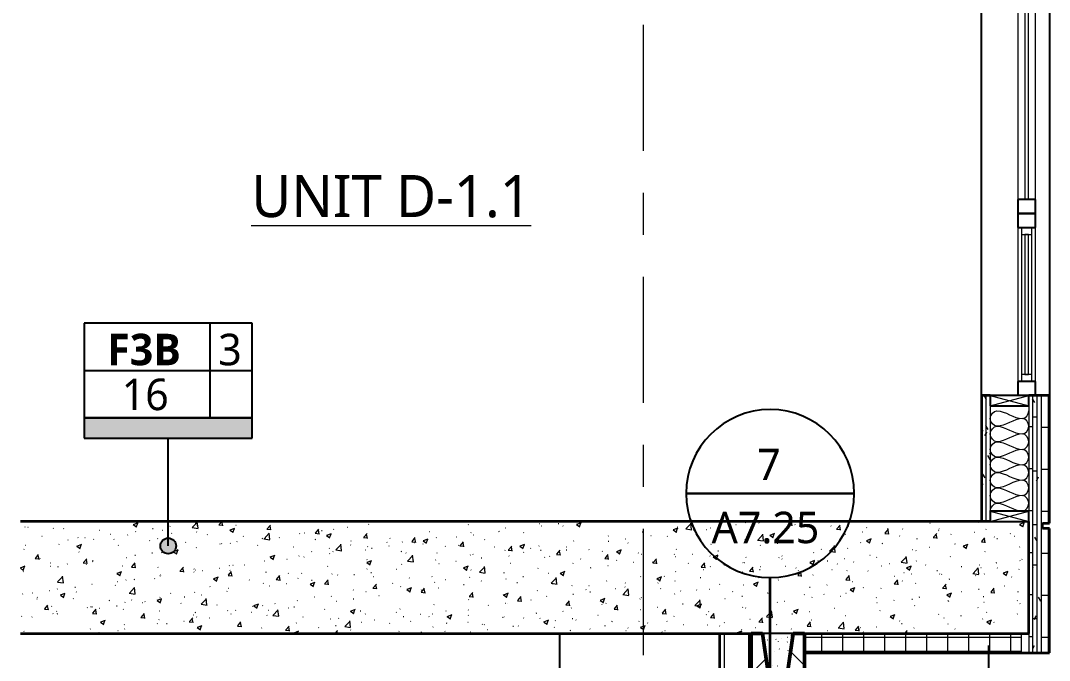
# Model space of a CAD drawing. Header units: inches. Extents: x 6 to 8416, y -388 to 6104.
# Drawn here: x 36.7 to 183.5, y 5329.2 to 5420.5 of the extents above; entities that cross this region are included whole.
import ezdxf

# ---------------------------------------------------------------- set-up
doc = ezdxf.new("R2010")
doc.units = ezdxf.units.IN
doc.header["$MEASUREMENT"] = 0
doc.linetypes.add('Center 3_8_', pattern=[36, 18, -6, 6, -6])
for name, color, linetype, lineweight in [('A-ANNO-NOTE', 131, 'Continuous', 18), ('A-ANNO-SYMB', 150, 'Continuous', 13), ('A-CLNG', 13, 'Continuous', 25), ('A-CLNG-IDEN', 151, 'Continuous', 25), ('A-CLNG-PATT', 13, 'Continuous', 35), ('A-DETL', 90, 'Continuous', 13), ('A-DETL-GENF', 92, 'Continuous', 13), ('A-FLOR-IDEN', 11, 'Continuous', 25), ('A-GLAZ', 151, 'Continuous', 25), ('A-GLAZ-SILL', 1, 'Continuous', 18), ('A-ROOM-IDEN', 2, 'Continuous', 35), ('A-WALL', 113, 'Continuous', 25), ('A-WALL-PATT', 111, 'Continuous', 35), ('S-COLS', 52, 'Continuous', 25), ('S-GRID', 1, 'Continuous', 13)]:
    doc.layers.add(name, color=color, linetype=linetype, lineweight=lineweight)
doc.styles.add('Open Sans_2', font='OpenSans-Regular.ttf', dxfattribs={"height": 6})
doc.styles.add('Open Sans_3', font='OpenSans-Regular.ttf', dxfattribs={"height": 4.5})
doc.styles.add('Open Sans_B', font='OpenSans-Bold.ttf', dxfattribs={"height": 4.5})
pattern_1 = [(0, (-751.9948, 5590.484), (7.68, 1.92), [0.6336, -5.126, 0.6336, -5.126, -30.72]), (0, (-751.9948, 5590.484), (7.68, 1.92), [-11.52, 0.6336, -10.886, 0.6336, -5.126, -13.44]), (0, (-751.9948, 5590.484), (7.68, 1.92), [-28.8, 0.6336, -3.206, 0.6336, -8.966]), (120, (-749.1148, 5591.444), (-5.5027688, 5.691075), [0.6336, -5.126, 0.6336, -5.126, -30.72]), (120, (-749.1148, 5591.444), (-5.5027688, 5.691075), [-11.52, 0.6336, -10.886, 0.6336, -5.126, -13.44]), (120, (-749.1148, 5591.444), (-5.5027688, 5.691075), [-28.8, 0.6336, -3.206, 0.6336, -8.966]), (240, (-748.1548, 5595.284), (-2.1772312, -7.611075), [0.6336, -5.126, 0.6336, -5.126, -30.72]), (240, (-748.1548, 5595.284), (-2.1772312, -7.611075), [-11.52, 0.6336, -10.886, 0.6336, -5.126, -13.44]), (240, (-748.1548, 5595.284), (-2.1772312, -7.611075), [-28.8, 0.6336, -3.206, 0.6336, -8.966])]

# ---------------------------------------------------------------- blocks, each defined once
blk = doc.blocks.new('Concrete-Rectangular-Column-IL - CC1 - 18 x 24-4262999-WALL SECTION - PARKING EAST')
at = {"layer": 'S-COLS'}
blk.add_line((-37.06, 5333), (-37.06, 5221), dxfattribs=at)
blk = doc.blocks.new('1-2 WD Adaptive-Color Side Panel-TS - 4-0_x6_-6_-17821692-WALL SECTION - PARKING EAST')
at = {"layer": 'A-GLAZ', "lineweight": 13}
for p, q in [((23.19, 5445), (23.19, 5367)), ((32.88, 5367), (32.88, 5445)), ((28.38, 5443), (28.38, 5395)), ((30.88, 5395), (30.88, 5443)), ((28.38, 5391), (28.38, 5369)), ((30.88, 5369), (30.88, 5391))]:
    blk.add_line(p, q, dxfattribs=at)
at = {"layer": 'A-GLAZ', "color": 7}
for p, q in [((28.38, 5445), (28.38, 5443)), ((30.88, 5445), (29.94, 5445)), ((30.88, 5443), (30.88, 5445)), ((28.38, 5443), (30.88, 5443)), ((30.88, 5395), (28.38, 5395)), ((28.38, 5395), (28.38, 5393)), ((30.88, 5393), (30.88, 5395)), ((30.88, 5393), (28.38, 5393)), ((28.38, 5393), (28.38, 5391)), ((28.38, 5393), (30.88, 5393)), ((30.88, 5391), (30.88, 5393)), ((28.38, 5391), (30.88, 5391)), ((30.88, 5369), (28.38, 5369)), ((28.38, 5369), (28.38, 5367)), ((30.88, 5367), (30.88, 5369)), ((29.94, 5367), (30.88, 5367))]:
    blk.add_line(p, q, dxfattribs=at)
at = {"layer": 'A-GLAZ', "lineweight": 18}
for p, q in [((29.88, 5443), (29.38, 5443)), ((29.38, 5443), (29.38, 5395)), ((29.88, 5395), (29.88, 5443)), ((29.38, 5395), (29.88, 5395)), ((29.88, 5390), (29.38, 5390)), ((29.38, 5390), (29.38, 5370)), ((29.88, 5370), (29.88, 5390)), ((29.38, 5370), (29.88, 5370))]:
    blk.add_line(p, q, dxfattribs=at)
at = {"layer": 'A-GLAZ-SILL'}
for p, q in [((30.38, 5391), (28.88, 5391)), ((28.88, 5391), (28.88, 5390)), ((30.38, 5390), (30.38, 5391)), ((28.88, 5390), (30.38, 5390)), ((28.88, 5390), (28.88, 5370)), ((30.38, 5370), (30.38, 5390)), ((28.88, 5370), (28.88, 5369)), ((30.38, 5370), (28.88, 5370)), ((30.38, 5369), (30.38, 5370)), ((28.88, 5369), (30.38, 5369))]:
    blk.add_line(p, q, dxfattribs=at)
blk = doc.blocks.new('06 Nominal Cut Lumber-Section-AM1 - 2x6 Section-V12-WALL SECTION - PARKING EAST')
at = {"layer": 'A-DETL-GENF', "lineweight": 25}
for p, q in [((29.94, 5350.5), (24.44, 5350.5)), ((24.44, 5350.5), (24.44, 5349)), ((29.94, 5349), (29.94, 5350.5)), ((24.44, 5349), (29.94, 5349))]:
    blk.add_line(p, q, dxfattribs=at)
at = {"layer": 'A-DETL-GENF'}
for p, q in [((24.44, 5349), (29.94, 5350.5)), ((24.44, 5350.5), (29.94, 5349))]:
    blk.add_line(p, q, dxfattribs=at)
blk = doc.blocks.new('04 Bond Beam-Common-Section-AM - 8_ x 8_ x 16_-V22-WALL SECTION - PARKING EAST')
at = {"layer": 'A-DETL-GENF'}
h = blk.add_hatch(dxfattribs=at)
h.set_pattern_fill('FP_10', color=256, style=0, pattern_type=2)
h.set_pattern_definition([(45, (-902.613, 5590.484), (-4.24264, 4.24264), []), (135, (-902.613, 5590.484), (-4.24264, -4.24264), [])])
h.paths.add_polyline_path([(-9.69, 5325.37), (-2.06, 5325.37), (-2.06, 5333), (-3.69, 5333), (-4.5, 5327.37), (-7.25, 5327.37), (-8.06, 5333), (-9.69, 5333)])
h = blk.add_hatch(dxfattribs=at)
h.set_pattern_fill('FP_12', color=256, style=0, pattern_type=2)
h.set_pattern_definition([(37.5, (-902.613, 5590.484), (-0.0945823, 2.8895346), [0.0375, -2.28, 0.0375, -2.55, -2.475]), (37.5, (-902.613, 5590.484), (-0.0945823, 2.8895346), [-4.905, 0.0375, -2.437]), (7.5, (-902.613, 5590.484), (2.654235, 4.232658), [0.0375, -1.23, 0.0375, -2.055, -0.825]), (7.5, (-902.613, 5590.484), (2.654235, 4.232658), [-3.36, 0.0375, -0.7875]), (327.5, (-904.458, 5590.484), (4.6711285, 0.008542), [0.0375, -0.75, 0.0375, -2.7, -3.562]), (327.5, (-904.458, 5590.484), (4.6711285, 0.008542), [-3.525, 0.0375, -3.525]), (317.5, (-904.458, 5590.484), (4.509116, 1.316581), [0.0375, -0.375, 0.0375, -1.77, -2.062]), (317.5, (-904.458, 5590.484), (4.509116, 1.316581), [-2.22, 0.0375, -2.025])])
h.paths.add_polyline_path([(-7.25, 5327.37), (-4.5, 5327.37), (-3.69, 5333), (-8.06, 5333), (-7.62, 5329.93)])
at = {"layer": 'A-DETL-GENF', "lineweight": 50}
for p, q in [((-8.06, 5333), (-9.69, 5333)), ((-9.69, 5333), (-9.69, 5325.37)), ((-7.25, 5327.37), (-8.06, 5333)), ((-3.69, 5333), (-4.5, 5327.37)), ((-2.06, 5333), (-3.69, 5333)), ((-2.06, 5325.37), (-2.06, 5333)), ((-4.5, 5327.37), (-7.25, 5327.37)), ((-9.69, 5325.37), (-2.06, 5325.37))]:
    blk.add_line(p, q, dxfattribs=at)
at = {"layer": 'A-DETL-GENF', "lineweight": 25}
blk.add_line((-3.69, 5333), (-8.06, 5333), dxfattribs=at)
blk = doc.blocks.new('ASM TAG - Floor-AM - Assembly-1637575-WALL SECTION - PARKING EAST')
at = {"layer": 'A-FLOR-IDEN', "lineweight": 13}
blk.add_hatch(color=256, dxfattribs=at).paths.add_polyline_path([(-80.88, 4994.57), (-80.88, 4991.66), (-104.88, 4991.66), (-104.88, 4994.57)])
at = {"layer": 'A-FLOR-IDEN'}
for p, q in [((-86.88, 5008.07), (-104.88, 5008.07)), ((-104.88, 5008.07), (-104.88, 5001.32)), ((-104.88, 5008.07), (-104.88, 4994.57)), ((-80.88, 5008.07), (-104.88, 5008.07)), ((-80.88, 5008.07), (-86.88, 5008.07)), ((-86.88, 4994.57), (-86.88, 5008.07)), ((-80.88, 5001.32), (-80.88, 5008.07)), ((-80.88, 4994.57), (-80.88, 5008.07)), ((-104.88, 5001.32), (-104.88, 4994.57)), ((-104.88, 5001.32), (-80.88, 5001.32)), ((-80.88, 4994.57), (-80.88, 5001.32)), ((-80.88, 4994.57), (-104.88, 4994.57)), ((-104.88, 4994.57), (-104.88, 4991.66)), ((-104.88, 4994.57), (-86.88, 4994.57)), ((-104.88, 4994.57), (-80.88, 4994.57)), ((-86.88, 4994.57), (-80.88, 4994.57)), ((-80.88, 4991.66), (-80.88, 4994.57)), ((-104.88, 4991.66), (-80.88, 4991.66))]:
    blk.add_line(p, q, dxfattribs=at)
at = {"layer": 'A-FLOR-IDEN', "lineweight": 13}
for p, q in [((-86.88, 5001.32), (-86.88, 5008.07)), ((-86.88, 5008.07), (-86.88, 5001.32)), ((-104.88, 5001.32), (-86.88, 5001.32)), ((-86.88, 5001.32), (-104.88, 5001.32)), ((-86.88, 4994.57), (-86.88, 5001.32)), ((-86.88, 5001.32), (-80.88, 5001.32)), ((-80.88, 5001.32), (-86.88, 5001.32)), ((-86.88, 5001.32), (-86.88, 4994.57))]:
    blk.add_line(p, q, dxfattribs=at)
blk = doc.blocks.new('Drafting View - CDs-920680-WALL SECTION - PARKING EAST')
at = {"layer": 'A-ANNO-NOTE', "lineweight": 25}
for p, q in [((14.38, 5105.77), (38.38, 5105.77)), ((38.38, 5105.77), (14.38, 5105.77))]:
    blk.add_line(p, q, dxfattribs=at)
for start, end in [(0, 180), (180, 0)]:
    blk.add_arc((26.38, 5105.77), 12, start, end, dxfattribs=at)

msp = doc.modelspace()

# ---------------------------------------------------------------- hatches: boundary and pattern name
at = {"layer": 'A-CLNG-PATT', "lineweight": 13}
h = msp.add_hatch(dxfattribs=at)
h.set_pattern_fill('FP_7', color=256, style=0, pattern_type=2)
h.set_pattern_definition([(0, (-751.9948, 5590.484), (0, 3), []), (90, (-751.9948, 5590.484), (-3, 2e-16), [])])
h.paths.add_polyline_path([(179.49488982, 5330.4375), (179.49488982, 5332.9375), (148.55738982, 5332.9375), (148.55738982, 5330.4375)])
h = msp.add_hatch(dxfattribs=at)
h.set_pattern_fill('FP_6', color=256, style=0, pattern_type=2)
h.set_pattern_definition(pattern_1)
h.paths.add_polyline_path([(179.49488982, 5330.25), (179.49488982, 5330.4375), (148.55738982, 5330.4375), (148.55738982, 5330.25)])
at = {"layer": 'A-DETL-GENF'}
h = msp.add_hatch(dxfattribs=at)
h.set_pattern_fill('FP_1', color=135, style=0, pattern_type=2)
h.set_pattern_definition([(50, (-751.995, 5590.484), (6.885997, -0.602097), [0.72, -7.92]), (355, (-751.995, 5590.484), (-1.331756, 7.220547), [0.576, -6.336]), (100.451, (-751.421, 5590.433), (5.55363, 6.61819), [0.61191, -6.731]), (46.184, (-751.995, 5592.404), (10.24564, -1.588925), [1.08, -11.88]), (96.636, (-751.141, 5592.271), (8.97244, 9.35152), [0.91786, -10.096]), (351.184, (-751.995, 5592.404), (8.9732, 9.35123), [0.864, -9.504]), (21, (-751.035, 5591.924), (5.730726, -3.865003), [0.72, -7.92]), (326, (-751.035, 5591.924), (2.33581, 6.96088), [0.576, -6.336]), (71.451, (-750.557, 5591.601), (8.065876, 3.09595), [0.61191, -6.731]), (37.5, (-751.9948, 5590.484), (0.116866, 3.1954784), [0.06336, -6.196, 0.06336, -6.369, -6.36]), (37.5, (-751.9948, 5590.484), (0.116866, 3.1954784), [-12.691, 0.06336, -6.297]), (7.5, (-751.995, 5590.484), (2.52543, 3.786025), [0.06336, -3.604, 0.06336, -6.052, -2.424]), (7.5, (-751.995, 5590.484), (2.52543, 3.786025), [-9.782, 0.06336, -2.361]), (327.5, (-754.1358, 5590.484), (5.1243685, -0.216176), [0.06336, -2.337, 0.06336, -7.425, -9.936]), (327.5, (-754.1358, 5590.484), (5.1243685, -0.216176), [-9.888, 0.06336, -9.873]), (317.5, (-755.096, 5590.484), (5.598326, 0.96141), [0.06336, -3.057, 0.06336, -4.909, -7.056]), (317.5, (-755.096, 5590.484), (5.598326, 0.96141), [-8.093, 0.06336, -6.993])])
h.paths.add_polyline_path([(180.55738982, 5333), (180.55738982, 5349), (36.66538982, 5349), (36.66538982, 5333), (175.05738982, 5333)])
at = {"layer": 'A-FLOR-IDEN'}
h = msp.add_hatch(color=256, dxfattribs=at)
edge = h.paths.add_edge_path()
edge.add_arc((57.73850144, 5345.51145095), 1.125, 0, 360)
at = {"layer": 'A-WALL-PATT', "lineweight": 13}
h = msp.add_hatch(dxfattribs=at)
h.set_pattern_fill('FP_3', color=256, style=0, pattern_type=2)
h.set_pattern_definition([(0, (-751.995, 5590.484), (0, 60), [60, 0, 0, 0]), (284.036, (-711.195, 5602.484), (59.99915, -180.0005), [12.369, -235.017]), (284.036, (-713.595, 5602.484), (59.99915, -180.0005), [12.369, -235.017]), (284.036, (-715.995, 5602.484), (59.99915, -180.0005), [12.369, -235.017]), (284.036, (-747.195, 5614.484), (59.99915, -180.0005), [12.369, -235.017]), (284.036, (-749.595, 5614.484), (59.99915, -180.0005), [12.369, -235.017]), (284.036, (-751.995, 5614.484), (59.99915, -180.0005), [12.369, -235.017]), (284.036, (-729.195, 5626.484), (59.99915, -180.0005), [12.369, -235.017]), (284.036, (-731.595, 5626.484), (59.99915, -180.0005), [12.369, -235.017]), (284.036, (-733.995, 5626.484), (59.99915, -180.0005), [12.369, -235.017]), (284.036, (-711.195, 5638.484), (59.99915, -180.0005), [12.369, -235.017]), (284.036, (-713.595, 5638.484), (59.99915, -180.0005), [12.369, -235.017]), (284.036, (-715.995, 5638.484), (59.99915, -180.0005), [12.369, -235.017]), (284.036, (-747.195, 5650.484), (59.99915, -180.0005), [12.369, -235.017]), (284.036, (-749.595, 5650.484), (59.99915, -180.0005), [12.369, -235.017]), (284.036, (-751.995, 5650.484), (59.99915, -180.0005), [12.369, -235.017]), (0, (-751.995, 5596.484), (0, 60), [60, 0, 0, 0]), (0, (-751.995, 5602.484), (0, 60), [60, 0, 0, 0]), (0, (-751.995, 5608.484), (0, 60), [60, 0, 0, 0]), (0, (-751.995, 5614.484), (0, 60), [60, 0, 0, 0]), (0, (-751.995, 5620.484), (0, 60), [60, 0, 0, 0]), (0, (-751.995, 5626.484), (0, 60), [60, 0, 0, 0]), (0, (-751.995, 5632.484), (0, 60), [60, 0, 0, 0]), (0, (-751.995, 5638.484), (0, 60), [60, 0, 0, 0]), (0, (-751.995, 5644.484), (0, 60), [60, 0, 0, 0])])
h.paths.add_polyline_path([(180.55738982, 5330.25), (181.05738982, 5330.25), (181.05738982, 5367), (180.55738982, 5367), (180.55738982, 5333)])
h.paths.add_polyline_path([(180.55738982, 5445), (181.05738982, 5445), (181.05738982, 5475.875), (180.55738982, 5475.875), (180.55738982, 5452.25)])
h = msp.add_hatch(dxfattribs=at)
h.set_pattern_fill('FP_6', color=256, style=0, pattern_type=2)
h.set_pattern_definition(pattern_1)
h.paths.add_polyline_path([(181.68238982, 5330.25), (181.68238982, 5367), (181.05738982, 5367), (181.05738982, 5330.25)])
h.paths.add_polyline_path([(181.05738982, 5445), (181.68238982, 5445), (181.68238982, 5475.875), (181.05738982, 5475.875), (181.05738982, 5463.268125)])
h = msp.add_hatch(dxfattribs=at)
h.set_pattern_fill('FP_6', color=256, style=0, pattern_type=2)
h.set_pattern_definition(pattern_1)
h.paths.add_polyline_path([(181.79938982, 5330.25), (182.30738982, 5330.25), (182.30738982, 5367), (181.68238982, 5367), (181.68238982, 5330.25)])
h.paths.add_polyline_path([(182.30738982, 5445), (182.30738982, 5475.875), (181.68238982, 5475.875), (181.68238982, 5445), (181.79938982, 5445)])
h = msp.add_hatch(dxfattribs=at)
h.set_pattern_fill('FP_2', color=256, style=0, pattern_type=2)
h.set_pattern_definition([(0, (-751.995, 5590.484), (0, 6), []), (90, (-751.995, 5590.484), (-6, 4e-16), [])])
h.paths.add_polyline_path([(182.30738982, 5330.25), (183.30738982, 5330.25), (183.30738982, 5348), (182.49488982, 5348), (182.49488982, 5348.75), (183.30738982, 5348.75), (183.30738982, 5367), (182.30738982, 5367), (182.30738982, 5359.5945)])
h.paths.add_polyline_path([(182.30738982, 5445), (183.30738982, 5445), (183.30738982, 5475.875), (182.30738982, 5475.875)])
h = msp.add_hatch(dxfattribs=at)
h.set_pattern_fill('FP_6', color=256, style=0, pattern_type=2)
h.set_pattern_definition(pattern_1)
h.paths.add_polyline_path([(183.49488982, 5330.25), (183.49488982, 5348), (183.30738982, 5348), (183.30738982, 5330.25)])
h.paths.add_polyline_path([(183.49488982, 5348.75), (183.49488982, 5367), (183.30738982, 5367), (183.30738982, 5348.75)])
h.paths.add_polyline_path([(183.49488982, 5445), (183.49488982, 5475.875), (183.30738982, 5475.875), (183.30738982, 5445)])
h = msp.add_hatch(dxfattribs=at)
h.set_pattern_fill('FP_6', color=256, style=0, pattern_type=2)
h.set_pattern_definition(pattern_1)
h.paths.add_polyline_path([(174.43238982, 5349), (174.43238982, 5367), (173.80738982, 5367), (173.80738982, 5349)])
h.paths.add_polyline_path([(174.43238982, 5445), (174.43238982, 5456.625), (173.80738982, 5456.625), (173.80738982, 5445)])
h = msp.add_hatch(dxfattribs=at)
h.set_pattern_fill('FP_6', color=256, style=0, pattern_type=2)
h.set_pattern_definition(pattern_1)
h.paths.add_polyline_path([(174.43238982, 5349), (175.05738982, 5349), (175.05738982, 5367), (174.43238982, 5367), (174.43238982, 5350.5)])
h.paths.add_polyline_path([(174.43238982, 5445), (175.05738982, 5445), (175.05738982, 5456.625), (174.43238982, 5456.625), (174.43238982, 5456)])

# ---------------------------------------------------------------- linework, layer by layer
at = {"layer": 'A-ANNO-SYMB', "lineweight": 35}
msp.add_line((143.64750126, 5328.07471481), (143.64750126, 5340.98738525), dxfattribs=at)
at = {"layer": 'A-CLNG', "lineweight": 13}
for p, q in [((179.49488982, 5332.9375), (148.55738982, 5332.9375)), ((179.49488982, 5330.25), (179.49488982, 5333)), ((179.49488982, 5330.4375), (148.55738982, 5330.4375))]:
    msp.add_line(p, q, dxfattribs=at)
at = {"layer": 'A-CLNG', "lineweight": 35}
msp.add_line((148.55738982, 5330.25), (179.49488982, 5330.25), dxfattribs=at)
at = {"layer": 'A-CLNG-IDEN'}
msp.add_line((174.80234367, 5331.31115466), (174.80234367, 5319.87649615), dxfattribs=at)
at = {"layer": 'A-DETL', "lineweight": 35}
for p, q in [((175.05738982, 5349), (36.66538982, 5349)), ((180.55738982, 5333), (180.55738982, 5349)), ((36.66538982, 5333), (140.93238982, 5333)), ((148.55738982, 5333), (180.55738982, 5333))]:
    msp.add_line(p, q, dxfattribs=at)
at = {"layer": 'A-DETL'}
for points in [[(175.97405649, 5362.6), (175.54193568, 5362.6), (174.57284396, 5363.7), (175.54193568, 5364.8), (175.97405649, 5364.8)], [(175.97405649, 5364.8), (177.23389432, 5364.8), (178.38088532, 5363.7), (179.64072315, 5363.7)], [(179.64072315, 5363.7), (178.38088532, 5363.7), (177.23389432, 5362.6), (175.97405649, 5362.6)], [(179.64072315, 5363.7), (180.07284396, 5363.7), (180.55738982, 5364.28145503), (180.55738982, 5364.8)], [(179.64072315, 5361.5), (180.07284396, 5361.5), (181.04193568, 5362.6), (180.07284396, 5363.7), (179.64072315, 5363.7)], [(175.97405649, 5360.4), (175.54193568, 5360.4), (174.57284396, 5361.5), (175.54193568, 5362.6), (175.97405649, 5362.6)], [(175.97405649, 5362.6), (177.23389432, 5362.6), (178.38088532, 5361.5), (179.64072315, 5361.5)], [(179.64072315, 5361.5), (178.38088532, 5361.5), (177.23389432, 5360.4), (175.97405649, 5360.4)], [(179.64072315, 5359.3), (180.07284396, 5359.3), (181.04193568, 5360.4), (180.07284396, 5361.5), (179.64072315, 5361.5)], [(175.97405649, 5358.2), (175.54193568, 5358.2), (174.57284396, 5359.3), (175.54193568, 5360.4), (175.97405649, 5360.4)], [(175.97405649, 5360.4), (177.23389432, 5360.4), (178.38088532, 5359.3), (179.64072315, 5359.3)], [(179.64072315, 5359.3), (178.38088532, 5359.3), (177.23389432, 5358.2), (175.97405649, 5358.2)], [(179.64072315, 5357.1), (180.07284396, 5357.1), (181.04193568, 5358.2), (180.07284396, 5359.3), (179.64072315, 5359.3)], [(175.97405649, 5356), (175.54193568, 5356), (174.57284396, 5357.1), (175.54193568, 5358.2), (175.97405649, 5358.2)], [(175.97405649, 5358.2), (177.23389432, 5358.2), (178.38088532, 5357.1), (179.64072315, 5357.1)], [(179.64072315, 5357.1), (178.38088532, 5357.1), (177.23389432, 5356), (175.97405649, 5356)], [(179.64072315, 5354.9), (180.07284396, 5354.9), (181.04193568, 5356), (180.07284396, 5357.1), (179.64072315, 5357.1)], [(175.97405649, 5353.8), (175.54193568, 5353.8), (174.57284396, 5354.9), (175.54193568, 5356), (175.97405649, 5356)], [(175.97405649, 5356), (177.23389432, 5356), (178.38088532, 5354.9), (179.64072315, 5354.9)], [(179.64072315, 5354.9), (178.38088532, 5354.9), (177.23389432, 5353.8), (175.97405649, 5353.8)], [(179.64072315, 5352.7), (180.07284396, 5352.7), (181.04193568, 5353.8), (180.07284396, 5354.9), (179.64072315, 5354.9)], [(175.97405649, 5351.6), (175.54193568, 5351.6), (174.57284396, 5352.7), (175.54193568, 5353.8), (175.97405649, 5353.8)], [(175.97405649, 5353.8), (177.23389432, 5353.8), (178.38088532, 5352.7), (179.64072315, 5352.7)], [(179.64072315, 5352.7), (178.38088532, 5352.7), (177.23389432, 5351.6), (175.97405649, 5351.6)], [(179.64072315, 5350.5), (180.07284396, 5350.5), (181.04193568, 5351.6), (180.07284396, 5352.7), (179.64072315, 5352.7)], [(175.05738982, 5350.5), (175.05738982, 5351.01854497), (175.54193568, 5351.6), (175.97405649, 5351.6)], [(175.97405649, 5351.6), (177.23389432, 5351.6), (178.38088532, 5350.5), (179.64072315, 5350.5)]]:
    msp.add_open_spline(points, degree=3, dxfattribs=at)
at = {"layer": 'A-FLOR-IDEN'}
msp.add_line((57.73850144, 5345.51145095), (57.73850144, 5360.91431238), dxfattribs=at)
msp.add_circle((57.73850144, 5345.51145095), 1.125, dxfattribs=at)
at = {"layer": 'A-WALL'}
for p, q in [((173.80738982, 5367), (173.80738982, 5445)), ((183.49488982, 5445), (183.49488982, 5367))]:
    msp.add_line(p, q, dxfattribs=at)
at = {"layer": 'A-WALL', "lineweight": 35}
for p, q in [((173.80738982, 5367), (173.80738982, 5349)), ((175.05738982, 5367), (173.80738982, 5367)), ((183.49488982, 5367), (180.55738982, 5367)), ((183.49488982, 5348.75), (183.49488982, 5367)), ((182.49488982, 5348), (182.49488982, 5348.75)), ((182.49488982, 5348.75), (183.49488982, 5348.75)), ((183.49488982, 5348), (182.49488982, 5348)), ((183.49488982, 5330.25), (183.49488982, 5348)), ((136.43238982, 5333), (136.43238982, 5325)), ((140.68238982, 5325), (140.68238982, 5333)), ((179.49488982, 5330.25), (183.49488982, 5330.25))]:
    msp.add_line(p, q, dxfattribs=at)
at = {"layer": 'A-WALL', "lineweight": 13}
for p, q in [((174.43238982, 5367), (174.43238982, 5349)), ((181.05738982, 5367), (181.05738982, 5330.25)), ((181.68238982, 5367), (181.68238982, 5330.25)), ((182.30738982, 5367), (182.30738982, 5330.25)), ((183.30738982, 5367), (183.30738982, 5348.75)), ((175.05738982, 5365.5), (175.05738982, 5350.5)), ((180.55738982, 5365.5), (180.55738982, 5350.5)), ((183.30738982, 5348), (183.30738982, 5330.25)), ((137.05738982, 5333), (137.05738982, 5325)), ((180.55738982, 5333), (180.55738982, 5330.25))]:
    msp.add_line(p, q, dxfattribs=at)
at = {"layer": 'S-GRID', "linetype": 'Center 3_8_'}
msp.add_line((125.55738982, 4933.93567916), (125.55738982, 6085.98533367), dxfattribs=at)

# ---------------------------------------------------------------- block references
at = {"layer": 'A-ANNO-SYMB', "lineweight": 35}
msp.add_blockref('Drafting View - CDs-920680-WALL SECTION - PARKING EAST', (117.26612425, 247.21770467), dxfattribs=at)
at = {"layer": 'A-DETL-GENF'}
for name, p in [('06 Nominal Cut Lumber-Section-AM1 - 2x6 Section-V12-WALL SECTION - PARKING EAST', (150.61816661, 16.5)), ('06 Nominal Cut Lumber-Section-AM1 - 2x6 Section-V12-WALL SECTION - PARKING EAST', (150.61816661, 0)), ('04 Bond Beam-Common-Section-AM - 8_ x 8_ x 16_-V22-WALL SECTION - PARKING EAST', (150.61816661, 0))]:
    msp.add_blockref(name, p, dxfattribs=at)
at = {"layer": 'A-FLOR-IDEN'}
msp.add_blockref('ASM TAG - Floor-AM - Assembly-1637575-WALL SECTION - PARKING EAST', (150.61816661, 369.25657323), dxfattribs=at)
at = {"layer": 'A-GLAZ', "lineweight": 13}
msp.add_blockref('1-2 WD Adaptive-Color Side Panel-TS - 4-0_x6_-6_-17821692-WALL SECTION - PARKING EAST', (150.61816661, 0), dxfattribs=at)
at = {"layer": 'S-COLS'}
msp.add_blockref('Concrete-Rectangular-Column-IL - CC1 - 18 x 24-4262999-WALL SECTION - PARKING EAST', (150.61816661, 0), dxfattribs=at)

# ---------------------------------------------------------------- texts
at = {"layer": 'A-ANNO-SYMB', "char_height": 4.5, "attachment_point": 1, "style": 'Open Sans_3'}
for s, insert, width in [('7', (141.7826696, 5359.40569821), 4.3935), ('A7.25', (135.2818822, 5350.40569821), 20.1495)]:
    msp.add_mtext(s, dxfattribs=dict(at, insert=insert, width=width))
at = {"layer": 'A-FLOR-IDEN', "lineweight": 13, "char_height": 4.5, "attachment_point": 1}
for s, insert, width, style in [('F3B', (49.035844, 5375.81241293), 13.7865, 'Open Sans_B'), ('3', (64.87633841, 5375.81241293), 4.3935, 'Open Sans_3'), ('16', (51.10513534, 5369.40123298), 8.787, 'Open Sans_3')]:
    msp.add_mtext(s, dxfattribs=dict(at, insert=insert, width=width, style=style))
at = {"layer": 'A-ROOM-IDEN', "lineweight": 13, "insert": (69.58750538, 5398.47064318), "char_height": 6, "width": 51.207, "attachment_point": 1, "style": 'Open Sans_2'}
msp.add_mtext('\\LUNIT D-1.1', dxfattribs=at)

doc.saveas('drawing.dxf')
